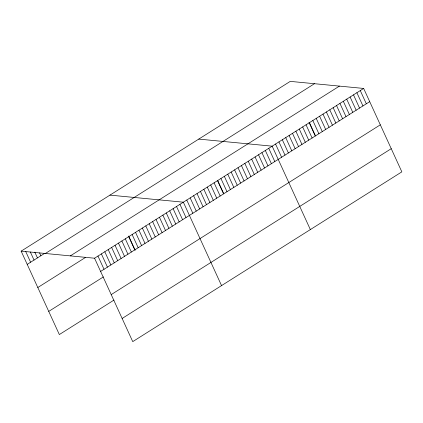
<?xml version="1.0" encoding="UTF-8"?>
<svg xmlns="http://www.w3.org/2000/svg" width="423" height="423" viewBox="0 0 423 423"><rect width="100%" height="100%" fill="white"/><g stroke="black" fill="none" stroke-linecap="round" stroke-linejoin="round"><path stroke-width="0.63" d="M21.15 251.146L290.257 81.375L363.664 88.444L401.85 171.854L132.743 341.625L94.556 258.215L21.15 251.146L59.336 334.556L113.988 300.081M27.204 264.37L44.283 253.594M45.372 253.483L314.479 83.706M70.334 255.883L339.436 86.107M37.806 287.529L85.626 257.364M94.556 258.215L363.664 88.444M100.611 271.439L369.713 101.663M48.735 311.397L103.381 276.917M111.212 294.598L380.319 124.827M122.141 318.466L391.243 148.69M198.757 139.098L272.163 146.168L310.355 229.578M109.954 195.119L183.36 202.189L221.552 285.604M360.274 90.58L366.329 103.799M356.885 92.716L362.939 105.94M353.496 94.858L359.55 108.077M350.107 96.994L356.161 110.213M346.717 99.13L352.771 112.354M343.328 101.271L349.382 114.49M339.939 103.408L345.993 116.626M336.549 105.544L342.604 118.768M333.165 107.685L339.214 120.904M329.776 109.821L335.825 123.04M326.387 111.958L332.441 125.182M322.998 114.099L329.052 127.318M319.608 116.235L325.662 129.454M316.219 118.371L322.273 131.595M312.83 120.513L318.884 133.731M309.44 122.649L315.495 135.868M308.996 122.3L315.235 135.936M306.051 124.785L312.105 138.009M302.667 126.926L308.716 140.145M299.278 129.063L305.327 142.281M295.889 131.199L301.943 144.423M292.499 133.34L298.553 146.559M289.11 135.476L295.164 148.695M285.721 137.612L291.775 150.837M282.331 139.754L288.386 152.973M278.942 141.89L284.996 155.109M275.553 144.026L281.607 157.25M268.753 148.32L274.802 161.544M265.337 150.477L271.386 163.696M261.922 152.629L267.971 165.853M258.506 154.786L264.555 168.005M255.09 156.938L261.139 170.162M251.674 159.096L257.723 172.314M248.259 161.248L254.308 174.472M244.843 163.405L250.892 176.624M241.427 165.557L247.481 178.781M238.012 167.714L244.066 180.933M234.596 169.866L240.65 183.09M231.18 172.024L237.234 185.242M227.764 174.181L233.819 187.4M224.349 176.333L230.403 189.552M220.933 178.49L226.987 191.709M217.76 180.595L223.741 193.66M217.517 180.642L223.571 193.866M214.101 182.799L220.156 196.018M210.686 184.951L216.74 198.176M207.27 187.109L213.324 200.328M203.854 189.261L209.908 202.485M200.439 191.418L206.493 204.637M197.023 193.57L203.077 206.794M193.607 195.727L199.661 208.946M190.191 197.879L196.246 211.103M186.776 200.037L192.83 213.255M179.944 204.346L185.998 217.565M176.528 206.503L182.583 219.722M173.113 208.655L179.167 221.874M169.697 210.813L175.751 224.031M166.281 212.965L172.335 226.189M162.866 215.122L168.92 228.341M159.45 217.274L165.504 230.498M156.039 219.431L162.088 232.65M152.624 221.583L158.673 234.807M149.208 223.741L155.257 236.959M145.792 225.893L151.841 239.117M142.377 228.05L148.425 241.269M138.961 230.202L145.01 243.426M135.545 232.359L141.594 245.578M132.129 234.511L138.178 247.735M128.692 236.05L135.196 250.257M128.714 236.669L134.768 249.887M125.298 238.826L131.352 252.045M121.882 240.978L127.936 254.202M118.466 243.135L124.521 256.354M115.051 245.287L121.105 258.511M111.635 247.444L117.689 260.663M108.219 249.596L114.273 262.82M104.804 251.754L110.858 264.972M101.388 253.906L107.442 267.13M97.972 256.063L104.026 269.282M39.55 252.875L40.867 255.751M34.818 252.156L37.451 257.903M30.35 252.013L34.036 260.06M25.618 251.294L30.62 262.212"/></g></svg>
